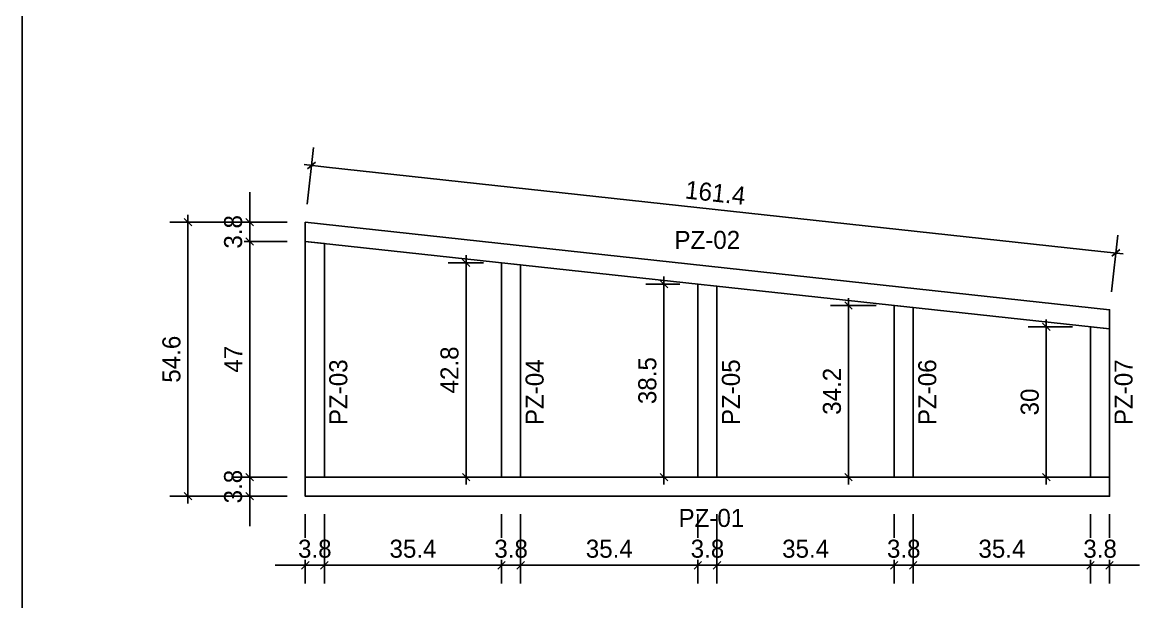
# Model space of a CAD drawing. Header units: millimetres. Extents: x 19458 to 19801, y 4351 to 4752.
# Drawn here: x 19614.326 to 19616.556, y 4507.177 to 4508.332 of the extents above; entities that cross this region are included whole.
import ezdxf

# ---------------------------------------------------------------- set-up
doc = ezdxf.new("R2010")
doc.units = ezdxf.units.MM
for name, color, linetype in [('0 @ 0.2', 7, 'Continuous'), ('cotas', 1, 'Continuous'), ('cotas @ 200', 1, 'Continuous'), ('cotas @ 300', 1, 'Continuous'), ('cotas @ 400', 1, 'Continuous'), ('cotas @ 500', 1, 'Continuous'), ('PANELES PARED', 2, 'Continuous'), ('TEXTO @ 0.2', 2, 'Continuous')]:
    doc.layers.add(name, color=color, linetype=linetype)
doc.styles.add('century gothic', font='GOTHIC.TTF')
doc.dimstyles.new('ANOTATIVE 100 SMCONSTRUCCIONES', dxfattribs={"dimscale": 0, "dimtxt": 0.18, "dimasz": 0.15, "dimexe": 0.18, "dimexo": 0.09, "dimgap": 0.1, "dimtad": 1, "dimzin": 0, "dimdsep": 46, "dimtxsty": 'century gothic', "dimblk1": 'FLECHA1', "dimblk2": 'FLECHA1', "dimsah": 1, "dimcen": 0.18, "dimdle": 0.075, "dimclrd": 1, "dimclre": 1, "dimclrt": 2, "dimaunit": 1, "dimadec": 0, "dimazin": 0, "dimtfac": 0.75, "dimtix": 1, "dimtmove": 2, "dimatfit": 3, "dimfxl": 0.09, "dimtvp": 1.5, "dimtfill": 1, "dimtolj": 1, "dimtzin": 0, "dimarcsym": 0})
doc.dimstyles.new('ANOTATIVE CM SMCONSTRUCCIONES', dxfattribs={"dimscale": 0, "dimtxt": 0.18, "dimasz": 0.15, "dimexe": 0.18, "dimexo": 0.18, "dimgap": 0.07, "dimtad": 1, "dimdec": 1, "dimlfac": 100, "dimdsep": 46, "dimtxsty": 'century gothic', "dimblk1": 'FLECHA1', "dimblk2": 'FLECHA1', "dimsah": 1, "dimcen": 0.18, "dimdle": 0.075, "dimclrd": 1, "dimclre": 1, "dimclrt": 2, "dimaunit": 1, "dimadec": 0, "dimazin": 2, "dimtfac": 0.75, "dimtdec": 1, "dimtix": 1, "dimtmove": 2, "dimatfit": 3, "dimfxl": 0.09, "dimtvp": 1.5, "dimtfill": 1, "dimtolj": 1, "dimtzin": 0, "dimarcsym": 0})

# ---------------------------------------------------------------- blocks, each defined once
blk = doc.blocks.new('FLECHA1')
at = {"color": 4}
blk.add_line((-0.246176, -0.248081), (0.248081, 0.25), dxfattribs=at)
at = {"color": 1}
blk.add_line((-1, 0), (0.496162, 0), dxfattribs=at)
blk = doc.blocks.new('*D1568')
at = {"layer": 'cotas', "color": 1, "lineweight": -2, "transparency": 16777216}
for p, q in [((19614.326, 4625.8448), (19614.326, 4700.8448)), ((19570.9836, 4550.8448), (19524.326, 4550.8448)), ((19614.326, 4548.4298), (19614.326, 4550.8448)), ((19570.5339, 4548.4298), (19524.326, 4548.4298)), ((19614.326, 4473.4298), (19614.326, 4398.4298))]:
    blk.add_line(p, q, dxfattribs=at)
at = {"layer": 'Defpoints', "color": 0, "transparency": 16777216}
for p in [(19614.326, 4550.8448), (19615.9836, 4550.8448), (19615.5339, 4548.4298)]:
    blk.add_point(p, dxfattribs=at)
at = {"layer": 'cotas', "color": 1, "lineweight": -2, "transparency": 16777216, "xscale": 75, "yscale": 75, "zscale": 75}
for p, rotation in [((19614.326, 4550.8448), 270), ((19614.326, 4548.4298), 90)]:
    blk.add_blockref('FLECHA1', p, dxfattribs=dict(at, rotation=rotation))
at = {"layer": 'cotas', "color": 2, "transparency": 16777216, "insert": (19517.3376, 4549.6373), "char_height": 90, "attachment_point": 5, "rotation": 90, "style": 'century gothic', "bg_fill": 3, "box_fill_scale": 1.1, "bg_fill_color": 256, "bg_fill_true_color": 13158600, "bg_fill_transparency": 0}
blk.add_mtext('\\A1;2.42', dxfattribs=at)
blk = doc.blocks.new('*D1597')
at = {"layer": 'cotas', "color": 1, "lineweight": -2, "transparency": 16777216}
for p, q in [((19614.326, 4580.8448), (19614.326, 4610.8448)), ((19597.9836, 4550.8448), (19578.326, 4550.8448)), ((19614.326, 4548.4298), (19614.326, 4550.8448)), ((19597.5339, 4548.4298), (19578.326, 4548.4298)), ((19614.326, 4518.4298), (19614.326, 4488.4298))]:
    blk.add_line(p, q, dxfattribs=at)
at = {"layer": 'Defpoints', "color": 0, "transparency": 16777216}
for p in [(19614.326, 4550.8448), (19615.9836, 4550.8448), (19615.5339, 4548.4298)]:
    blk.add_point(p, dxfattribs=at)
at = {"layer": 'cotas', "color": 1, "lineweight": -2, "transparency": 16777216, "xscale": 30, "yscale": 30, "zscale": 30}
for p, rotation in [((19614.326, 4550.8448), 270), ((19614.326, 4548.4298), 90)]:
    blk.add_blockref('FLECHA1', p, dxfattribs=dict(at, rotation=rotation))
at = {"layer": 'cotas', "color": 2, "transparency": 16777216, "insert": (19575.5307, 4549.6373), "char_height": 36, "attachment_point": 5, "rotation": 90, "style": 'century gothic', "bg_fill": 3, "box_fill_scale": 1.1, "bg_fill_color": 256, "bg_fill_true_color": 13158600, "bg_fill_transparency": 0}
blk.add_mtext('\\A1;2.42', dxfattribs=at)
blk = doc.blocks.new('*D1614')
at = {"layer": 'cotas', "color": 1, "lineweight": -2, "transparency": 16777216}
for p, q in [((19614.326, 4595.8448), (19614.326, 4640.8448)), ((19588.9836, 4550.8448), (19560.326, 4550.8448)), ((19614.326, 4548.4298), (19614.326, 4550.8448)), ((19588.5339, 4548.4298), (19560.326, 4548.4298)), ((19614.326, 4503.4298), (19614.326, 4458.4298))]:
    blk.add_line(p, q, dxfattribs=at)
at = {"layer": 'Defpoints', "color": 0, "transparency": 16777216}
for p in [(19614.326, 4550.8448), (19615.9836, 4550.8448), (19615.5339, 4548.4298)]:
    blk.add_point(p, dxfattribs=at)
at = {"layer": 'cotas', "color": 1, "lineweight": -2, "transparency": 16777216, "xscale": 45, "yscale": 45, "zscale": 45}
for p, rotation in [((19614.326, 4550.8448), 270), ((19614.326, 4548.4298), 90)]:
    blk.add_blockref('FLECHA1', p, dxfattribs=dict(at, rotation=rotation))
at = {"layer": 'cotas', "color": 2, "transparency": 16777216, "insert": (19556.133, 4549.6373), "char_height": 54, "attachment_point": 5, "rotation": 90, "style": 'century gothic', "bg_fill": 3, "box_fill_scale": 1.1, "bg_fill_color": 256, "bg_fill_true_color": 13158600, "bg_fill_transparency": 0}
blk.add_mtext('\\A1;2.42', dxfattribs=at)
blk = doc.blocks.new('*D1620')
at = {"layer": 'cotas', "color": 1, "lineweight": -2, "transparency": 16777216}
for p, q in [((19614.326, 4610.8448), (19614.326, 4670.8448)), ((19579.9836, 4550.8448), (19542.326, 4550.8448)), ((19614.326, 4548.4298), (19614.326, 4550.8448)), ((19579.5339, 4548.4298), (19542.326, 4548.4298)), ((19614.326, 4488.4298), (19614.326, 4428.4298))]:
    blk.add_line(p, q, dxfattribs=at)
at = {"layer": 'Defpoints', "color": 0, "transparency": 16777216}
for p in [(19614.326, 4550.8448), (19615.9836, 4550.8448), (19615.5339, 4548.4298)]:
    blk.add_point(p, dxfattribs=at)
at = {"layer": 'cotas', "color": 1, "lineweight": -2, "transparency": 16777216, "xscale": 60, "yscale": 60, "zscale": 60}
for p, rotation in [((19614.326, 4550.8448), 270), ((19614.326, 4548.4298), 90)]:
    blk.add_blockref('FLECHA1', p, dxfattribs=dict(at, rotation=rotation))
at = {"layer": 'cotas', "color": 2, "transparency": 16777216, "insert": (19536.7353, 4549.6373), "char_height": 72, "attachment_point": 5, "rotation": 90, "style": 'century gothic', "bg_fill": 3, "box_fill_scale": 1.1, "bg_fill_color": 256, "bg_fill_true_color": 13158600, "bg_fill_transparency": 0}
blk.add_mtext('\\A1;2.42', dxfattribs=at)
blk = doc.blocks.new('PL16')
at = {"layer": 'PANELES PARED'}
for points in [[(19480.7595, 4492.4367), (19480.7595, 4492.4749), (19479.1545, 4492.6495), (19479.1545, 4492.6112)], [(19479.1925, 4492.1411), (19479.1545, 4492.1411), (19479.1545, 4492.6112), (19479.1925, 4492.6071)], [(19479.5842, 4492.1411), (19479.5462, 4492.1411), (19479.5462, 4492.5686), (19479.5842, 4492.5645)], [(19479.976, 4492.1411), (19479.938, 4492.1411), (19479.938, 4492.526), (19479.976, 4492.5219)], [(19480.3677, 4492.1411), (19480.3297, 4492.1411), (19480.3297, 4492.4834), (19480.3677, 4492.4793)], [(19480.7595, 4492.1411), (19480.7215, 4492.1411), (19480.7215, 4492.4408), (19480.7595, 4492.4367)], [(19480.7595, 4492.1411), (19480.7595, 4492.1031), (19479.1545, 4492.1031), (19479.1545, 4492.1411)]]:
    blk.add_lwpolyline(points, close=True, dxfattribs=at)
blk = doc.blocks.new('*D1116')
at = {"color": 1, "lineweight": -2, "transparency": 16777216}
for p, q in [((19614.7797, 4507.4553), (19614.7797, 4507.4853)), ((19614.8547, 4507.4253), (19614.7437, 4507.4253)), ((19614.7797, 4507.3873), (19614.7797, 4507.4253)), ((19614.8547, 4507.3873), (19614.7437, 4507.3873)), ((19614.7797, 4507.3573), (19614.7797, 4507.3273))]:
    blk.add_line(p, q, dxfattribs=at)
at = {"layer": 'Defpoints', "color": 0, "transparency": 16777216}
for p in [(19614.7797, 4507.4253), (19614.8907, 4507.4253), (19614.8907, 4507.3873)]:
    blk.add_point(p, dxfattribs=at)
at = {"color": 1, "lineweight": -2, "transparency": 16777216, "xscale": 0.03, "yscale": 0.03, "zscale": 0.03}
for p, rotation in [((19614.7797, 4507.4253), 270), ((19614.7797, 4507.3873), 90)]:
    blk.add_blockref('FLECHA1', p, dxfattribs=dict(at, rotation=rotation))
at = {"color": 2, "transparency": 16777216, "insert": (19614.7468, 4507.4063), "char_height": 0.036, "attachment_point": 5, "rotation": 90, "style": 'century gothic', "bg_fill": 3, "box_fill_scale": 1.1, "bg_fill_color": 256, "bg_fill_true_color": 13158600, "bg_fill_transparency": 0}
blk.add_mtext('\\A1;3.8', dxfattribs=at)
blk = doc.blocks.new('*D1117')
at = {"color": 1, "lineweight": -2, "transparency": 16777216}
for p, q in [((19614.8547, 4507.8954), (19614.7437, 4507.8954)), ((19614.7797, 4507.4553), (19614.7797, 4507.8654)), ((19614.8547, 4507.4253), (19614.7437, 4507.4253))]:
    blk.add_line(p, q, dxfattribs=at)
at = {"layer": 'Defpoints', "color": 0, "transparency": 16777216}
for p in [(19614.7797, 4507.8954), (19614.8907, 4507.8954), (19614.8907, 4507.4253)]:
    blk.add_point(p, dxfattribs=at)
at = {"color": 1, "lineweight": -2, "transparency": 16777216, "xscale": 0.03, "yscale": 0.03, "zscale": 0.03}
for p, rotation in [((19614.7797, 4507.8954), 90), ((19614.7797, 4507.4253), 270)]:
    blk.add_blockref('FLECHA1', p, dxfattribs=dict(at, rotation=rotation))
at = {"color": 2, "transparency": 16777216, "insert": (19614.7468, 4507.6603), "char_height": 0.036, "attachment_point": 5, "rotation": 90, "style": 'century gothic', "bg_fill": 3, "box_fill_scale": 1.1, "bg_fill_color": 256, "bg_fill_true_color": 13158600, "bg_fill_transparency": 0}
blk.add_mtext('\\A1;47', dxfattribs=at)
blk = doc.blocks.new('*D1118')
at = {"color": 1, "lineweight": -2, "transparency": 16777216}
for p, q in [((19614.7797, 4507.9636), (19614.7797, 4507.9936)), ((19614.8547, 4507.9336), (19614.7437, 4507.9336)), ((19614.7797, 4507.8954), (19614.7797, 4507.9336)), ((19614.8547, 4507.8954), (19614.7437, 4507.8954)), ((19614.7797, 4507.8654), (19614.7797, 4507.8354))]:
    blk.add_line(p, q, dxfattribs=at)
at = {"layer": 'Defpoints', "color": 0, "transparency": 16777216}
for p in [(19614.7797, 4507.9336), (19614.8907, 4507.9336), (19614.8907, 4507.8954)]:
    blk.add_point(p, dxfattribs=at)
at = {"color": 1, "lineweight": -2, "transparency": 16777216, "xscale": 0.03, "yscale": 0.03, "zscale": 0.03}
for p, rotation in [((19614.7797, 4507.9336), 270), ((19614.7797, 4507.8954), 90)]:
    blk.add_blockref('FLECHA1', p, dxfattribs=dict(at, rotation=rotation))
at = {"color": 2, "transparency": 16777216, "insert": (19614.7468, 4507.9145), "char_height": 0.036, "attachment_point": 5, "rotation": 90, "style": 'century gothic', "bg_fill": 3, "box_fill_scale": 1.1, "bg_fill_color": 256, "bg_fill_true_color": 13158600, "bg_fill_transparency": 0}
blk.add_mtext('\\A1;3.8', dxfattribs=at)
blk = doc.blocks.new('*D1119')
at = {"color": 1, "lineweight": -2, "transparency": 16777216}
for p, q in [((19614.8547, 4507.9336), (19614.6206, 4507.9336)), ((19614.6566, 4507.4173), (19614.6566, 4507.9036)), ((19614.8547, 4507.3873), (19614.6206, 4507.3873))]:
    blk.add_line(p, q, dxfattribs=at)
at = {"layer": 'Defpoints', "color": 0, "transparency": 16777216}
for p in [(19614.6566, 4507.9336), (19614.8907, 4507.9336), (19614.8907, 4507.3873)]:
    blk.add_point(p, dxfattribs=at)
at = {"color": 1, "lineweight": -2, "transparency": 16777216, "xscale": 0.03, "yscale": 0.03, "zscale": 0.03}
for p, rotation in [((19614.6566, 4507.9336), 90), ((19614.6566, 4507.3873), 270)]:
    blk.add_blockref('FLECHA1', p, dxfattribs=dict(at, rotation=rotation))
at = {"color": 2, "transparency": 16777216, "insert": (19614.6237, 4507.6604), "char_height": 0.036, "attachment_point": 5, "rotation": 90, "style": 'century gothic', "bg_fill": 3, "box_fill_scale": 1.1, "bg_fill_color": 256, "bg_fill_true_color": 13158600, "bg_fill_transparency": 0}
blk.add_mtext('\\A1;54.6', dxfattribs=at)
blk = doc.blocks.new('*D1120')
at = {"color": 1, "lineweight": -2, "transparency": 16777216}
for p, q in [((19615.2464, 4507.8528), (19615.1755, 4507.8528)), ((19615.2115, 4507.4553), (19615.2115, 4507.8228)), ((19615.2464, 4507.4253), (19615.1755, 4507.4253))]:
    blk.add_line(p, q, dxfattribs=at)
at = {"layer": 'Defpoints', "color": 0, "transparency": 16777216}
for p in [(19615.2115, 4507.8528), (19615.2824, 4507.8528), (19615.2824, 4507.4253)]:
    blk.add_point(p, dxfattribs=at)
at = {"color": 1, "lineweight": -2, "transparency": 16777216, "xscale": 0.03, "yscale": 0.03, "zscale": 0.03}
for p, rotation in [((19615.2115, 4507.8528), 90), ((19615.2115, 4507.4253), 270)]:
    blk.add_blockref('FLECHA1', p, dxfattribs=dict(at, rotation=rotation))
at = {"color": 2, "transparency": 16777216, "insert": (19615.1786, 4507.639), "char_height": 0.036, "attachment_point": 5, "rotation": 90, "style": 'century gothic', "bg_fill": 3, "box_fill_scale": 1.1, "bg_fill_color": 256, "bg_fill_true_color": 13158600, "bg_fill_transparency": 0}
blk.add_mtext('\\A1;42.8', dxfattribs=at)
blk = doc.blocks.new('*D1121')
at = {"color": 1, "lineweight": -2, "transparency": 16777216}
for p, q in [((19615.6382, 4507.8102), (19615.5704, 4507.8102)), ((19615.6064, 4507.4553), (19615.6064, 4507.7802)), ((19615.6382, 4507.4253), (19615.5704, 4507.4253))]:
    blk.add_line(p, q, dxfattribs=at)
at = {"layer": 'Defpoints', "color": 0, "transparency": 16777216}
for p in [(19615.6064, 4507.8102), (19615.6742, 4507.8102), (19615.6742, 4507.4253)]:
    blk.add_point(p, dxfattribs=at)
at = {"color": 1, "lineweight": -2, "transparency": 16777216, "xscale": 0.03, "yscale": 0.03, "zscale": 0.03}
for p, rotation in [((19615.6064, 4507.8102), 90), ((19615.6064, 4507.4253), 270)]:
    blk.add_blockref('FLECHA1', p, dxfattribs=dict(at, rotation=rotation))
at = {"color": 2, "transparency": 16777216, "insert": (19615.5734, 4507.6177), "char_height": 0.036, "attachment_point": 5, "rotation": 90, "style": 'century gothic', "bg_fill": 3, "box_fill_scale": 1.1, "bg_fill_color": 256, "bg_fill_true_color": 13158600, "bg_fill_transparency": 0}
blk.add_mtext('\\A1;38.5', dxfattribs=at)
blk = doc.blocks.new('*D1122')
at = {"color": 1, "lineweight": -2, "transparency": 16777216}
for p, q in [((19616.0299, 4507.7676), (19615.9387, 4507.7676)), ((19615.9747, 4507.4553), (19615.9747, 4507.7376)), ((19616.0299, 4507.4253), (19615.9387, 4507.4253))]:
    blk.add_line(p, q, dxfattribs=at)
at = {"layer": 'Defpoints', "color": 0, "transparency": 16777216}
for p in [(19615.9747, 4507.7676), (19616.0659, 4507.7676), (19616.0659, 4507.4253)]:
    blk.add_point(p, dxfattribs=at)
at = {"color": 1, "lineweight": -2, "transparency": 16777216, "xscale": 0.03, "yscale": 0.03, "zscale": 0.03}
for p, rotation in [((19615.9747, 4507.7676), 90), ((19615.9747, 4507.4253), 270)]:
    blk.add_blockref('FLECHA1', p, dxfattribs=dict(at, rotation=rotation))
at = {"color": 2, "transparency": 16777216, "insert": (19615.9418, 4507.5964), "char_height": 0.036, "attachment_point": 5, "rotation": 90, "style": 'century gothic', "bg_fill": 3, "box_fill_scale": 1.1, "bg_fill_color": 256, "bg_fill_true_color": 13158600, "bg_fill_transparency": 0}
blk.add_mtext('\\A1;34.2', dxfattribs=at)
blk = doc.blocks.new('*D1123')
at = {"color": 1, "lineweight": -2, "transparency": 16777216}
for p, q in [((19616.4217, 4507.725), (19616.3334, 4507.725)), ((19616.3694, 4507.4553), (19616.3694, 4507.695)), ((19616.4217, 4507.4253), (19616.3334, 4507.4253))]:
    blk.add_line(p, q, dxfattribs=at)
at = {"layer": 'Defpoints', "color": 0, "transparency": 16777216}
for p in [(19616.3694, 4507.725), (19616.4577, 4507.725), (19616.4577, 4507.4253)]:
    blk.add_point(p, dxfattribs=at)
at = {"color": 1, "lineweight": -2, "transparency": 16777216, "xscale": 0.03, "yscale": 0.03, "zscale": 0.03}
for p, rotation in [((19616.3694, 4507.725), 90), ((19616.3694, 4507.4253), 270)]:
    blk.add_blockref('FLECHA1', p, dxfattribs=dict(at, rotation=rotation))
at = {"color": 2, "transparency": 16777216, "insert": (19616.3365, 4507.5751), "char_height": 0.036, "attachment_point": 5, "rotation": 90, "style": 'century gothic', "bg_fill": 3, "box_fill_scale": 1.1, "bg_fill_color": 256, "bg_fill_true_color": 13158600, "bg_fill_transparency": 0}
blk.add_mtext('\\A1;30', dxfattribs=at)
blk = doc.blocks.new('*D1124')
at = {"color": 1, "lineweight": -2, "transparency": 16777216}
for p, q in [((19614.8946, 4507.9694), (19614.9069, 4508.0827)), ((19614.9328, 4508.0436), (19616.4782, 4507.8756)), ((19616.4996, 4507.7948), (19616.5119, 4507.9081))]:
    blk.add_line(p, q, dxfattribs=at)
at = {"layer": 'Defpoints', "color": 0, "transparency": 16777216}
for p in [(19614.8907, 4507.9336), (19616.508, 4507.8723), (19616.4957, 4507.759)]:
    blk.add_point(p, dxfattribs=at)
at = {"color": 1, "lineweight": -2, "transparency": 16777216, "xscale": 0.03, "yscale": 0.03, "zscale": 0.03}
for p, rotation in [((19614.903, 4508.0469), 173.7933425466866), ((19616.508, 4507.8723), 353.7933425466866)]:
    blk.add_blockref('FLECHA1', p, dxfattribs=dict(at, rotation=rotation))
at = {"color": 2, "transparency": 16777216, "insert": (19615.7091, 4507.9923), "char_height": 0.036, "attachment_point": 5, "rotation": 353.7933, "style": 'century gothic', "bg_fill": 3, "box_fill_scale": 1.1, "bg_fill_color": 256, "bg_fill_true_color": 13158600, "bg_fill_transparency": 0}
blk.add_mtext('\\A1;161.4', dxfattribs=at)
blk = doc.blocks.new('*D1125')
at = {"color": 1, "lineweight": -2, "transparency": 16777216}
for p, q in [((19614.8907, 4507.3513), (19614.8907, 4507.2133)), ((19614.9287, 4507.3513), (19614.9287, 4507.2133)), ((19614.8607, 4507.2493), (19614.8307, 4507.2493)), ((19614.8907, 4507.2493), (19614.9287, 4507.2493)), ((19614.9587, 4507.2493), (19614.9887, 4507.2493))]:
    blk.add_line(p, q, dxfattribs=at)
at = {"layer": 'Defpoints', "color": 0, "transparency": 16777216}
for p in [(19614.8907, 4507.3873), (19614.9287, 4507.3873), (19614.9287, 4507.2493)]:
    blk.add_point(p, dxfattribs=at)
at = {"color": 1, "lineweight": -2, "transparency": 16777216, "xscale": 0.03, "yscale": 0.03, "zscale": 0.03}
blk.add_blockref('FLECHA1', (19614.8907, 4507.2493), dxfattribs=at)
at = {"color": 1, "lineweight": -2, "transparency": 16777216, "xscale": 0.03, "yscale": 0.03, "zscale": 0.03, "rotation": 180}
blk.add_blockref('FLECHA1', (19614.9287, 4507.2493), dxfattribs=at)
at = {"color": 2, "transparency": 16777216, "insert": (19614.9097, 4507.2822), "char_height": 0.036, "attachment_point": 5, "style": 'century gothic', "bg_fill": 3, "box_fill_scale": 1.1, "bg_fill_color": 256, "bg_fill_true_color": 13158600, "bg_fill_transparency": 0}
blk.add_mtext('\\A1;3.8', dxfattribs=at)
blk = doc.blocks.new('*D1126')
at = {"color": 1, "lineweight": -2, "transparency": 16777216}
for p, q in [((19614.9287, 4507.3513), (19614.9287, 4507.2133)), ((19615.2824, 4507.3513), (19615.2824, 4507.2133)), ((19614.9587, 4507.2493), (19615.2524, 4507.2493))]:
    blk.add_line(p, q, dxfattribs=at)
at = {"layer": 'Defpoints', "color": 0, "transparency": 16777216}
for p in [(19614.9287, 4507.3873), (19615.2824, 4507.3873), (19615.2824, 4507.2493)]:
    blk.add_point(p, dxfattribs=at)
at = {"color": 1, "lineweight": -2, "transparency": 16777216, "xscale": 0.03, "yscale": 0.03, "zscale": 0.03, "rotation": 180}
blk.add_blockref('FLECHA1', (19614.9287, 4507.2493), dxfattribs=at)
at = {"color": 1, "lineweight": -2, "transparency": 16777216, "xscale": 0.03, "yscale": 0.03, "zscale": 0.03}
blk.add_blockref('FLECHA1', (19615.2824, 4507.2493), dxfattribs=at)
at = {"color": 2, "transparency": 16777216, "insert": (19615.1056, 4507.2822), "char_height": 0.036, "attachment_point": 5, "style": 'century gothic', "bg_fill": 3, "box_fill_scale": 1.1, "bg_fill_color": 256, "bg_fill_true_color": 13158600, "bg_fill_transparency": 0}
blk.add_mtext('\\A1;35.4', dxfattribs=at)
blk = doc.blocks.new('*D1127')
at = {"color": 1, "lineweight": -2, "transparency": 16777216}
for p, q in [((19615.2824, 4507.3513), (19615.2824, 4507.2133)), ((19615.3204, 4507.3513), (19615.3204, 4507.2133)), ((19615.2524, 4507.2493), (19615.2224, 4507.2493)), ((19615.2824, 4507.2493), (19615.3204, 4507.2493)), ((19615.3504, 4507.2493), (19615.3804, 4507.2493))]:
    blk.add_line(p, q, dxfattribs=at)
at = {"layer": 'Defpoints', "color": 0, "transparency": 16777216}
for p in [(19615.2824, 4507.3873), (19615.3204, 4507.3873), (19615.3204, 4507.2493)]:
    blk.add_point(p, dxfattribs=at)
at = {"color": 1, "lineweight": -2, "transparency": 16777216, "xscale": 0.03, "yscale": 0.03, "zscale": 0.03}
blk.add_blockref('FLECHA1', (19615.2824, 4507.2493), dxfattribs=at)
at = {"color": 1, "lineweight": -2, "transparency": 16777216, "xscale": 0.03, "yscale": 0.03, "zscale": 0.03, "rotation": 180}
blk.add_blockref('FLECHA1', (19615.3204, 4507.2493), dxfattribs=at)
at = {"color": 2, "transparency": 16777216, "insert": (19615.3014, 4507.2822), "char_height": 0.036, "attachment_point": 5, "style": 'century gothic', "bg_fill": 3, "box_fill_scale": 1.1, "bg_fill_color": 256, "bg_fill_true_color": 13158600, "bg_fill_transparency": 0}
blk.add_mtext('\\A1;3.8', dxfattribs=at)
blk = doc.blocks.new('*D1128')
at = {"color": 1, "lineweight": -2, "transparency": 16777216}
for p, q in [((19615.3204, 4507.3513), (19615.3204, 4507.2133)), ((19615.6742, 4507.3513), (19615.6742, 4507.2133)), ((19615.3504, 4507.2493), (19615.6442, 4507.2493))]:
    blk.add_line(p, q, dxfattribs=at)
at = {"layer": 'Defpoints', "color": 0, "transparency": 16777216}
for p in [(19615.3204, 4507.3873), (19615.6742, 4507.3873), (19615.6742, 4507.2493)]:
    blk.add_point(p, dxfattribs=at)
at = {"color": 1, "lineweight": -2, "transparency": 16777216, "xscale": 0.03, "yscale": 0.03, "zscale": 0.03, "rotation": 180}
blk.add_blockref('FLECHA1', (19615.3204, 4507.2493), dxfattribs=at)
at = {"color": 1, "lineweight": -2, "transparency": 16777216, "xscale": 0.03, "yscale": 0.03, "zscale": 0.03}
blk.add_blockref('FLECHA1', (19615.6742, 4507.2493), dxfattribs=at)
at = {"color": 2, "transparency": 16777216, "insert": (19615.4973, 4507.2822), "char_height": 0.036, "attachment_point": 5, "style": 'century gothic', "bg_fill": 3, "box_fill_scale": 1.1, "bg_fill_color": 256, "bg_fill_true_color": 13158600, "bg_fill_transparency": 0}
blk.add_mtext('\\A1;35.4', dxfattribs=at)
blk = doc.blocks.new('*D1129')
at = {"color": 1, "lineweight": -2, "transparency": 16777216}
for p, q in [((19615.6742, 4507.3513), (19615.6742, 4507.2133)), ((19615.7122, 4507.3513), (19615.7122, 4507.2133)), ((19615.6442, 4507.2493), (19615.6142, 4507.2493)), ((19615.6742, 4507.2493), (19615.7122, 4507.2493)), ((19615.7422, 4507.2493), (19615.7722, 4507.2493))]:
    blk.add_line(p, q, dxfattribs=at)
at = {"layer": 'Defpoints', "color": 0, "transparency": 16777216}
for p in [(19615.6742, 4507.3873), (19615.7122, 4507.3873), (19615.7122, 4507.2493)]:
    blk.add_point(p, dxfattribs=at)
at = {"color": 1, "lineweight": -2, "transparency": 16777216, "xscale": 0.03, "yscale": 0.03, "zscale": 0.03}
blk.add_blockref('FLECHA1', (19615.6742, 4507.2493), dxfattribs=at)
at = {"color": 1, "lineweight": -2, "transparency": 16777216, "xscale": 0.03, "yscale": 0.03, "zscale": 0.03, "rotation": 180}
blk.add_blockref('FLECHA1', (19615.7122, 4507.2493), dxfattribs=at)
at = {"color": 2, "transparency": 16777216, "insert": (19615.6932, 4507.2822), "char_height": 0.036, "attachment_point": 5, "style": 'century gothic', "bg_fill": 3, "box_fill_scale": 1.1, "bg_fill_color": 256, "bg_fill_true_color": 13158600, "bg_fill_transparency": 0}
blk.add_mtext('\\A1;3.8', dxfattribs=at)
blk = doc.blocks.new('*D1130')
at = {"color": 1, "lineweight": -2, "transparency": 16777216}
for p, q in [((19615.7122, 4507.3513), (19615.7122, 4507.2133)), ((19616.0659, 4507.3513), (19616.0659, 4507.2133)), ((19615.7422, 4507.2493), (19616.0359, 4507.2493))]:
    blk.add_line(p, q, dxfattribs=at)
at = {"layer": 'Defpoints', "color": 0, "transparency": 16777216}
for p in [(19615.7122, 4507.3873), (19616.0659, 4507.3873), (19616.0659, 4507.2493)]:
    blk.add_point(p, dxfattribs=at)
at = {"color": 1, "lineweight": -2, "transparency": 16777216, "xscale": 0.03, "yscale": 0.03, "zscale": 0.03, "rotation": 180}
blk.add_blockref('FLECHA1', (19615.7122, 4507.2493), dxfattribs=at)
at = {"color": 1, "lineweight": -2, "transparency": 16777216, "xscale": 0.03, "yscale": 0.03, "zscale": 0.03}
blk.add_blockref('FLECHA1', (19616.0659, 4507.2493), dxfattribs=at)
at = {"color": 2, "transparency": 16777216, "insert": (19615.8891, 4507.2822), "char_height": 0.036, "attachment_point": 5, "style": 'century gothic', "bg_fill": 3, "box_fill_scale": 1.1, "bg_fill_color": 256, "bg_fill_true_color": 13158600, "bg_fill_transparency": 0}
blk.add_mtext('\\A1;35.4', dxfattribs=at)
blk = doc.blocks.new('*D1131')
at = {"color": 1, "lineweight": -2, "transparency": 16777216}
for p, q in [((19616.0659, 4507.3513), (19616.0659, 4507.2133)), ((19616.1039, 4507.3513), (19616.1039, 4507.2133)), ((19616.0359, 4507.2493), (19616.0059, 4507.2493)), ((19616.0659, 4507.2493), (19616.1039, 4507.2493)), ((19616.1339, 4507.2493), (19616.1639, 4507.2493))]:
    blk.add_line(p, q, dxfattribs=at)
at = {"layer": 'Defpoints', "color": 0, "transparency": 16777216}
for p in [(19616.0659, 4507.3873), (19616.1039, 4507.3873), (19616.1039, 4507.2493)]:
    blk.add_point(p, dxfattribs=at)
at = {"color": 1, "lineweight": -2, "transparency": 16777216, "xscale": 0.03, "yscale": 0.03, "zscale": 0.03}
blk.add_blockref('FLECHA1', (19616.0659, 4507.2493), dxfattribs=at)
at = {"color": 1, "lineweight": -2, "transparency": 16777216, "xscale": 0.03, "yscale": 0.03, "zscale": 0.03, "rotation": 180}
blk.add_blockref('FLECHA1', (19616.1039, 4507.2493), dxfattribs=at)
at = {"color": 2, "transparency": 16777216, "insert": (19616.0849, 4507.2822), "char_height": 0.036, "attachment_point": 5, "style": 'century gothic', "bg_fill": 3, "box_fill_scale": 1.1, "bg_fill_color": 256, "bg_fill_true_color": 13158600, "bg_fill_transparency": 0}
blk.add_mtext('\\A1;3.8', dxfattribs=at)
blk = doc.blocks.new('*D1132')
at = {"color": 1, "lineweight": -2, "transparency": 16777216}
for p, q in [((19616.1039, 4507.3513), (19616.1039, 4507.2133)), ((19616.4577, 4507.3513), (19616.4577, 4507.2133)), ((19616.1339, 4507.2493), (19616.4277, 4507.2493))]:
    blk.add_line(p, q, dxfattribs=at)
at = {"layer": 'Defpoints', "color": 0, "transparency": 16777216}
for p in [(19616.1039, 4507.3873), (19616.4577, 4507.3873), (19616.4577, 4507.2493)]:
    blk.add_point(p, dxfattribs=at)
at = {"color": 1, "lineweight": -2, "transparency": 16777216, "xscale": 0.03, "yscale": 0.03, "zscale": 0.03, "rotation": 180}
blk.add_blockref('FLECHA1', (19616.1039, 4507.2493), dxfattribs=at)
at = {"color": 1, "lineweight": -2, "transparency": 16777216, "xscale": 0.03, "yscale": 0.03, "zscale": 0.03}
blk.add_blockref('FLECHA1', (19616.4577, 4507.2493), dxfattribs=at)
at = {"color": 2, "transparency": 16777216, "insert": (19616.2808, 4507.2822), "char_height": 0.036, "attachment_point": 5, "style": 'century gothic', "bg_fill": 3, "box_fill_scale": 1.1, "bg_fill_color": 256, "bg_fill_true_color": 13158600, "bg_fill_transparency": 0}
blk.add_mtext('\\A1;35.4', dxfattribs=at)
blk = doc.blocks.new('*D1133')
at = {"color": 1, "lineweight": -2, "transparency": 16777216}
for p, q in [((19616.4577, 4507.3513), (19616.4577, 4507.2133)), ((19616.4957, 4507.3513), (19616.4957, 4507.2133)), ((19616.4277, 4507.2493), (19616.3977, 4507.2493)), ((19616.4577, 4507.2493), (19616.4957, 4507.2493)), ((19616.5257, 4507.2493), (19616.5557, 4507.2493))]:
    blk.add_line(p, q, dxfattribs=at)
at = {"layer": 'Defpoints', "color": 0, "transparency": 16777216}
for p in [(19616.4577, 4507.3873), (19616.4957, 4507.3873), (19616.4957, 4507.2493)]:
    blk.add_point(p, dxfattribs=at)
at = {"color": 1, "lineweight": -2, "transparency": 16777216, "xscale": 0.03, "yscale": 0.03, "zscale": 0.03}
blk.add_blockref('FLECHA1', (19616.4577, 4507.2493), dxfattribs=at)
at = {"color": 1, "lineweight": -2, "transparency": 16777216, "xscale": 0.03, "yscale": 0.03, "zscale": 0.03, "rotation": 180}
blk.add_blockref('FLECHA1', (19616.4957, 4507.2493), dxfattribs=at)
at = {"color": 2, "transparency": 16777216, "insert": (19616.4767, 4507.2822), "char_height": 0.036, "attachment_point": 5, "style": 'century gothic', "bg_fill": 3, "box_fill_scale": 1.1, "bg_fill_color": 256, "bg_fill_true_color": 13158600, "bg_fill_transparency": 0}
blk.add_mtext('\\A1;3.8', dxfattribs=at)
blk = doc.blocks.new('*U1729')
at = {"layer": 'cotas @ 500'}
dim = blk.add_linear_dim(base=(19614.3260382735, 4550.8448237801), p1=(19615.5338597089, 4548.4298237801), p2=(19615.9836080801, 4550.8448237801), angle=90, dimstyle='ANOTATIVE 100 SMCONSTRUCCIONES', override={"dimscale": 500, "dimtix": 1, "dimtofl": 1, "dimtmove": 1, "dimatfit": 1}, dxfattribs=at)
dim.commit()
dim.dimension.update_dxf_attribs({"geometry": '*D1568', "text_midpoint": (19517.3375950376, 4549.6373237801)})
at = {"layer": 'cotas @ 200'}
dim = blk.add_linear_dim(base=(19614.3260382735, 4550.8448237801), p1=(19615.5338597089, 4548.4298237801), p2=(19615.9836080801, 4550.8448237801), angle=90, dimstyle='ANOTATIVE 100 SMCONSTRUCCIONES', override={"dimscale": 200, "dimtix": 1, "dimtofl": 1, "dimtmove": 1, "dimatfit": 1}, dxfattribs=at)
dim.commit()
dim.dimension.update_dxf_attribs({"geometry": '*D1597', "text_midpoint": (19575.5306609792, 4549.6373237801)})
at = {"layer": 'cotas @ 300'}
dim = blk.add_linear_dim(base=(19614.3260382735, 4550.8448237801), p1=(19615.5338597089, 4548.4298237801), p2=(19615.9836080801, 4550.8448237801), angle=90, dimstyle='ANOTATIVE 100 SMCONSTRUCCIONES', override={"dimscale": 300, "dimtix": 1, "dimtofl": 1, "dimtmove": 1, "dimatfit": 1}, dxfattribs=at)
dim.commit()
dim.dimension.update_dxf_attribs({"geometry": '*D1614', "text_midpoint": (19556.132972332, 4549.6373237801)})
at = {"layer": 'cotas @ 400'}
dim = blk.add_linear_dim(base=(19614.3260382735, 4550.8448237801), p1=(19615.5338597089, 4548.4298237801), p2=(19615.9836080801, 4550.8448237801), angle=90, dimstyle='ANOTATIVE 100 SMCONSTRUCCIONES', override={"dimscale": 400, "dimtix": 1, "dimtofl": 1, "dimtmove": 1, "dimatfit": 1}, dxfattribs=at)
dim.commit()
dim.dimension.update_dxf_attribs({"geometry": '*D1620', "text_midpoint": (19536.7352836848, 4549.6373237801)})

msp = doc.modelspace()

# ---------------------------------------------------------------- block references
at = {"layer": 'cotas'}
msp.add_blockref('*U1729', (0, 0), dxfattribs=at)

# ---------------------------------------------------------------- next in the draw order: block references
msp.add_blockref('PL16', (135.7362, 15.2841))

# ---------------------------------------------------------------- next in the draw order: texts
at = {"layer": 'TEXTO @ 0.2', "color": 2, "char_height": 0.036, "width": 0.095414, "attachment_point": 1, "rotation": 90, "style": 'century gothic'}
for s, insert in [('PZ-03 ', (19614.9385, 4507.529)), ('PZ-04 ', (19615.3303, 4507.529)), ('PZ-05 ', (19615.722, 4507.529)), ('PZ-06 ', (19616.1138, 4507.529)), ('PZ-07 ', (19616.5055, 4507.529))]:
    msp.add_mtext(s, dxfattribs=dict(at, insert=insert))

# ---------------------------------------------------------------- next in the draw order: dimensions: what is measured, and where the dimension line sits
at = {"layer": '0 @ 0.2'}
for base, p1, p2, picture, middle in [((19615.21154, 4507.85277), (19615.28244, 4507.42526), (19615.28244, 4507.85277), '*D1120', (19615.17863, 4507.63901)), ((19615.6064, 4507.8102), (19615.6742, 4507.4253), (19615.6742, 4507.8102), '*D1121', (19615.5734, 4507.6177)), ((19615.9747, 4507.7676), (19616.0659, 4507.4253), (19616.0659, 4507.7676), '*D1122', (19615.9418, 4507.5964)), ((19616.3694, 4507.725), (19616.4577, 4507.4253), (19616.4577, 4507.725), '*D1123', (19616.3365, 4507.5751)), ((19614.7797, 4507.4253), (19614.8907, 4507.3873), (19614.8907, 4507.4253), '*D1116', (19614.7468, 4507.4063))]:
    dim = msp.add_linear_dim(base=base, p1=p1, p2=p2, angle=90, dimstyle='ANOTATIVE CM SMCONSTRUCCIONES', override={"dimscale": 0.2, "dimtix": 1, "dimtofl": 1, "dimtmove": 2, "dimatfit": 3}, dxfattribs=at)
    dim.commit()
    dim.dimension.update_dxf_attribs({"geometry": picture, "text_midpoint": middle})

# ---------------------------------------------------------------- next in the draw order: dimensions: what is measured, and where the dimension line sits
dim = msp.add_linear_dim(base=(19614.7797, 4507.8954), p1=(19614.8907, 4507.4253), p2=(19614.8907, 4507.8954), angle=90, dimstyle='ANOTATIVE CM SMCONSTRUCCIONES', override={"dimscale": 0.2, "dimtix": 1, "dimtofl": 1, "dimtmove": 2, "dimatfit": 3}, dxfattribs=at)
dim.commit()
dim.dimension.update_dxf_attribs({"geometry": '*D1117', "text_midpoint": (19614.7468, 4507.6603)})

# ---------------------------------------------------------------- next in the draw order: dimensions: what is measured, and where the dimension line sits
dim = msp.add_linear_dim(base=(19614.7797, 4507.9336), p1=(19614.8907, 4507.8954), p2=(19614.8907, 4507.9336), angle=90, dimstyle='ANOTATIVE CM SMCONSTRUCCIONES', override={"dimscale": 0.2, "dimtix": 1, "dimtofl": 1, "dimtmove": 2, "dimatfit": 3}, dxfattribs=at)
dim.commit()
dim.dimension.update_dxf_attribs({"geometry": '*D1118', "text_midpoint": (19614.7468, 4507.9145)})

# ---------------------------------------------------------------- next in the draw order: dimensions: what is measured, and where the dimension line sits
dim = msp.add_linear_dim(base=(19614.6566, 4507.9336), p1=(19614.8907, 4507.3873), p2=(19614.8907, 4507.9336), angle=90, dimstyle='ANOTATIVE CM SMCONSTRUCCIONES', override={"dimscale": 0.2, "dimtix": 1, "dimtofl": 1, "dimtmove": 2, "dimatfit": 3}, dxfattribs=at)
dim.commit()
dim.dimension.update_dxf_attribs({"geometry": '*D1119', "text_midpoint": (19614.6237, 4507.6604)})

# ---------------------------------------------------------------- next in the draw order: dimensions: what is measured, and where the dimension line sits
dim = msp.add_aligned_dim(p1=(19614.8907, 4507.9336), p2=(19616.4957, 4507.759), distance=0.114, dimstyle='ANOTATIVE CM SMCONSTRUCCIONES', override={"dimscale": 0.2, "dimtix": 1, "dimtofl": 1, "dimtmove": 2, "dimatfit": 3}, dxfattribs=at)
dim.commit()
dim.dimension.update_dxf_attribs({"geometry": '*D1124', "text_midpoint": (19615.7091, 4507.9923)})
dim = msp.add_linear_dim(base=(19614.9287, 4507.2493), p1=(19614.8907, 4507.3873), p2=(19614.9287, 4507.3873), dimstyle='ANOTATIVE CM SMCONSTRUCCIONES', override={"dimscale": 0.2, "dimtix": 1, "dimtofl": 1, "dimtmove": 2, "dimatfit": 3}, dxfattribs=at)
dim.commit()
dim.dimension.update_dxf_attribs({"geometry": '*D1125', "text_midpoint": (19614.9097, 4507.2822)})

# ---------------------------------------------------------------- next in the draw order: texts
at = {"layer": 'TEXTO @ 0.2', "color": 2, "insert": (19615.6273, 4507.9164), "char_height": 0.036, "width": 0.095414, "attachment_point": 1, "style": 'century gothic'}
msp.add_mtext('PZ-02 ', dxfattribs=at)

# ---------------------------------------------------------------- next in the draw order: dimensions: what is measured, and where the dimension line sits
at = {"layer": '0 @ 0.2'}
dim = msp.add_linear_dim(base=(19615.2824, 4507.2493), p1=(19614.9287, 4507.3873), p2=(19615.2824, 4507.3873), dimstyle='ANOTATIVE CM SMCONSTRUCCIONES', override={"dimscale": 0.2, "dimtix": 1, "dimtofl": 1, "dimtmove": 2, "dimatfit": 3}, dxfattribs=at)
dim.commit()
dim.dimension.update_dxf_attribs({"geometry": '*D1126', "text_midpoint": (19615.1056, 4507.2822)})

# ---------------------------------------------------------------- next in the draw order: dimensions: what is measured, and where the dimension line sits
dim = msp.add_linear_dim(base=(19615.3204, 4507.2493), p1=(19615.2824, 4507.3873), p2=(19615.3204, 4507.3873), dimstyle='ANOTATIVE CM SMCONSTRUCCIONES', override={"dimscale": 0.2, "dimtix": 1, "dimtofl": 1, "dimtmove": 2, "dimatfit": 3}, dxfattribs=at)
dim.commit()
dim.dimension.update_dxf_attribs({"geometry": '*D1127', "text_midpoint": (19615.3014, 4507.2822)})

# ---------------------------------------------------------------- next in the draw order: dimensions: what is measured, and where the dimension line sits
dim = msp.add_linear_dim(base=(19615.6742, 4507.2493), p1=(19615.3204, 4507.3873), p2=(19615.6742, 4507.3873), dimstyle='ANOTATIVE CM SMCONSTRUCCIONES', override={"dimscale": 0.2, "dimtix": 1, "dimtofl": 1, "dimtmove": 2, "dimatfit": 3}, dxfattribs=at)
dim.commit()
dim.dimension.update_dxf_attribs({"geometry": '*D1128', "text_midpoint": (19615.4973, 4507.2822)})

# ---------------------------------------------------------------- next in the draw order: dimensions: what is measured, and where the dimension line sits
dim = msp.add_linear_dim(base=(19615.7122, 4507.2493), p1=(19615.6742, 4507.3873), p2=(19615.7122, 4507.3873), dimstyle='ANOTATIVE CM SMCONSTRUCCIONES', override={"dimscale": 0.2, "dimtix": 1, "dimtofl": 1, "dimtmove": 2, "dimatfit": 3}, dxfattribs=at)
dim.commit()
dim.dimension.update_dxf_attribs({"geometry": '*D1129', "text_midpoint": (19615.6932, 4507.2822)})

# ---------------------------------------------------------------- next in the draw order: dimensions: what is measured, and where the dimension line sits
dim = msp.add_linear_dim(base=(19616.0659, 4507.2493), p1=(19615.7122, 4507.3873), p2=(19616.0659, 4507.3873), dimstyle='ANOTATIVE CM SMCONSTRUCCIONES', override={"dimscale": 0.2, "dimtix": 1, "dimtofl": 1, "dimtmove": 2, "dimatfit": 3}, dxfattribs=at)
dim.commit()
dim.dimension.update_dxf_attribs({"geometry": '*D1130', "text_midpoint": (19615.8891, 4507.2822)})

# ---------------------------------------------------------------- next in the draw order: texts
at = {"layer": 'TEXTO @ 0.2', "color": 2, "insert": (19615.6355, 4507.3619), "char_height": 0.036, "width": 0.095414, "attachment_point": 1, "style": 'century gothic'}
msp.add_mtext('PZ-01 ', dxfattribs=at)

# ---------------------------------------------------------------- next in the draw order: dimensions: what is measured, and where the dimension line sits
at = {"layer": '0 @ 0.2'}
dim = msp.add_linear_dim(base=(19616.1039, 4507.2493), p1=(19616.0659, 4507.3873), p2=(19616.1039, 4507.3873), dimstyle='ANOTATIVE CM SMCONSTRUCCIONES', override={"dimscale": 0.2, "dimtix": 1, "dimtofl": 1, "dimtmove": 2, "dimatfit": 3}, dxfattribs=at)
dim.commit()
dim.dimension.update_dxf_attribs({"geometry": '*D1131', "text_midpoint": (19616.0849, 4507.2822)})

# ---------------------------------------------------------------- next in the draw order: dimensions: what is measured, and where the dimension line sits
dim = msp.add_linear_dim(base=(19616.4577, 4507.2493), p1=(19616.1039, 4507.3873), p2=(19616.4577, 4507.3873), dimstyle='ANOTATIVE CM SMCONSTRUCCIONES', override={"dimscale": 0.2, "dimtix": 1, "dimtofl": 1, "dimtmove": 2, "dimatfit": 3}, dxfattribs=at)
dim.commit()
dim.dimension.update_dxf_attribs({"geometry": '*D1132', "text_midpoint": (19616.2808, 4507.2822)})

# ---------------------------------------------------------------- next in the draw order: dimensions: what is measured, and where the dimension line sits
dim = msp.add_linear_dim(base=(19616.4957, 4507.2493), p1=(19616.4577, 4507.3873), p2=(19616.4957, 4507.3873), dimstyle='ANOTATIVE CM SMCONSTRUCCIONES', override={"dimscale": 0.2, "dimtix": 1, "dimtofl": 1, "dimtmove": 2, "dimatfit": 3}, dxfattribs=at)
dim.commit()
dim.dimension.update_dxf_attribs({"geometry": '*D1133', "text_midpoint": (19616.4767, 4507.2822)})

doc.saveas('drawing.dxf')
